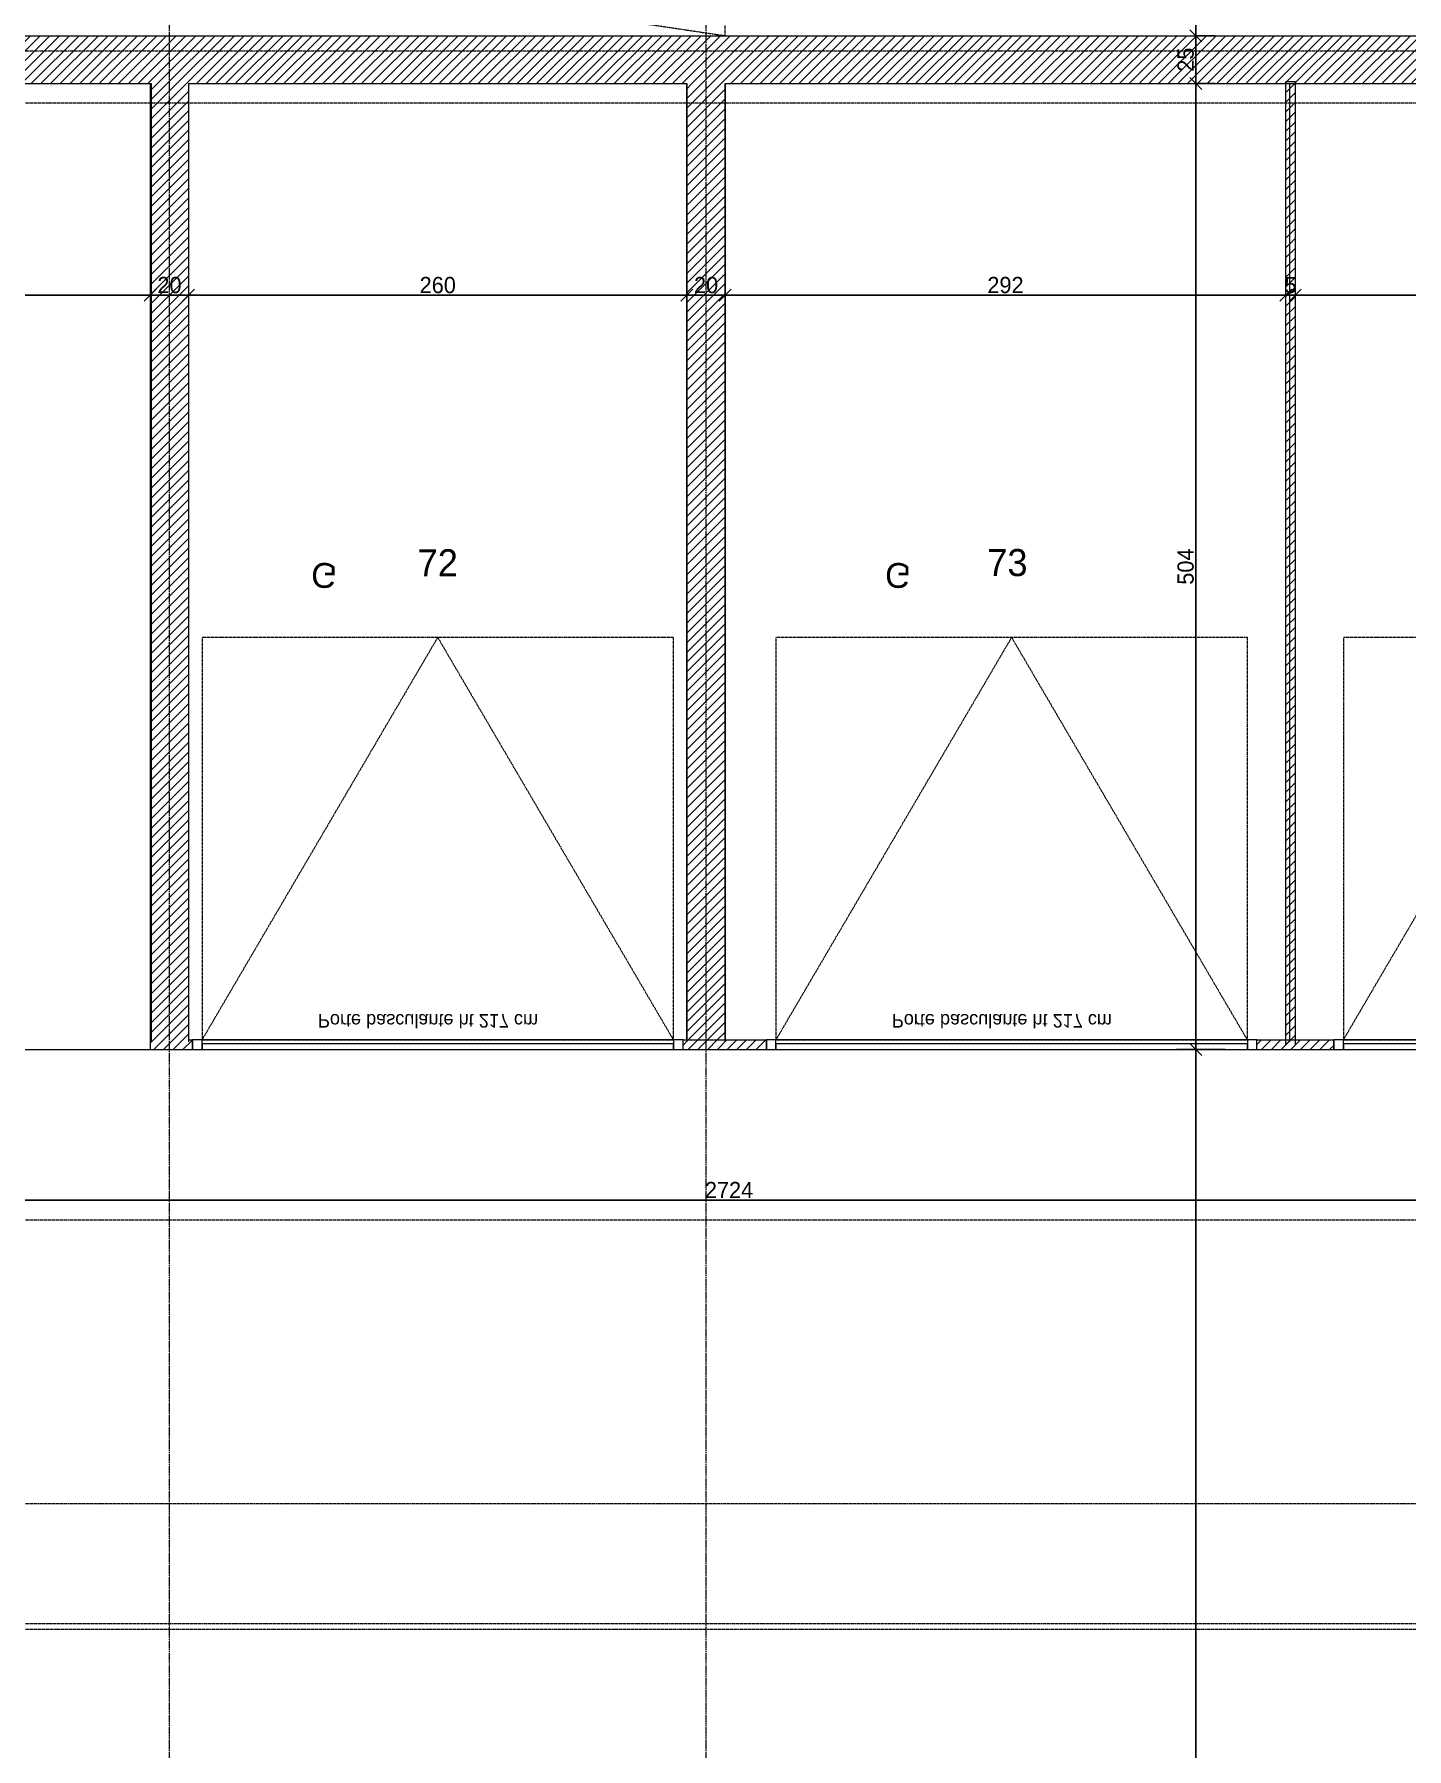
# Model space of a CAD drawing. Header units: centimetres. Extents: x -14085 to 643619, y -47998 to 35592.
# Drawn here: x 8086 to 8802, y 4016 to 4910 of the extents above; entities that cross this region are included whole.
import ezdxf

# ---------------------------------------------------------------- set-up
doc = ezdxf.new("R2010")
doc.units = ezdxf.units.CM
doc.header["$PDMODE"] = 1
doc.header["$PDSIZE"] = -2
for name, pattern in [('ISO-02', [0.75, 0.6, -0.15]), ('Style de ligne -1', [0.41664, 0.20828, -0.20836]), ('Style de ligne -6', [1.04164, 0.625, -0.20828, 0.06943, -0.13893]), ('VW-01', [0.41656, 0.20828, -0.20828])]:
    doc.linetypes.add(name, pattern=pattern)
doc.layers.get('0').update_dxf_attribs({"lineweight": 18, "true_color": 0x848484})
doc.layers.add('01_cote_gen', color=4, linetype='Continuous')
doc.layers.add('AA_COTES', color=2, linetype='Continuous')
for name, color, linetype, lineweight in [('B GÈnÈral_Hatch', 7, 'Continuous', 5), ('B Général', 7, 'Continuous', 5), ('C ANNOTATIONS-cotation', 7, 'Continuous', 5), ('C ANNOTATIONS-prestations', 7, 'Continuous', 5)]:
    doc.layers.add(name, color=color, linetype=linetype, lineweight=lineweight)
doc.layers.add('C ANNOTATIONS-axes', color=1, linetype='ISO-02', lineweight=13, true_color=0xff0000)
doc.layers.add('C ANNOTATIONS-axes horizontaux', color=1, linetype='VW-01', lineweight=13, true_color=0xff0000)
doc.styles.add('Eurostile', font='')
doc.styles.add('STYLE2', font='ARIALN.TTF')
doc.styles.get('Eurostile').set_extended_font_data('Eurostile')
doc.dimstyles.new('100é', dxfattribs={"dimtxt": 8.470801, "dimasz": 6.232178, "dimexe": 10, "dimexo": 25, "dimgap": 1, "dimtad": 1, "dimdec": 1, "dimtxsty": 'Eurostile', "dimblk": 'VW_SLASH', "dimblk1": 'VW_SLASH', "dimblk2": 'VW_SLASH', "dimcen": 0, "dimdle": 10, "dimazin": 0, "dimtfac": 1, "dimtdec": 1, "dimtix": 1, "dimtmove": 0, "dimatfit": 0, "dimldrblk": 'VW_FILLEDARROW', "dimfxl": 50.8, "dimfxlon": 1, "dimfrac": 2, "dimtolj": 1, "dimarcsym": 0})
doc.dimstyles.new('JB50', dxfattribs={"dimscale": 0.1, "dimtxt": 150, "dimasz": 15, "dimexe": 0.1, "dimexo": 0.1, "dimgap": 0.09, "dimtad": 1, "dimdec": 1, "dimdsep": 46, "dimtxsty": 'STYLE2', "dimblk1": 'BOND_G', "dimblk2": 'BOND_D', "dimsah": 1, "dimcen": 1.5, "dimdle": 0.01, "dimse1": 1, "dimse2": 1, "dimclrd": 4, "dimclre": 2, "dimclrt": 6, "dimazin": 2, "dimtfac": 2.333333, "dimtdec": 1, "dimtix": 1, "dimtmove": 2, "dimatfit": 3, "dimldrblk": 'BOND_G', "dimfxl": 1, "dimtolj": 1, "dimtzin": 0, "dimarcsym": 0})
pattern_1 = [(45, (0, 0), (2.4253472, -2.6458333), [])]

# ---------------------------------------------------------------- blocks, each defined once
blk = doc.blocks.new('Parking Spaces-2')
at = {"layer": 'B Général', "color": 7, "linetype": 'Continuous', "lineweight": 5}
for p, q in [((0, 0), (0, 500)), ((250, 0), (250, 500)), ((0, 0), (250, 0))]:
    blk.add_line(p, q, dxfattribs=at)
at = {"layer": 'B Général', "color": 7, "extrusion": (0, 0, -1), "insert": (125, 250), "char_height": 14.118, "attachment_point": 5, "text_direction": (1, 0, 0), "line_spacing_factor": 0.894142, "style": 'Eurostile'}
blk.add_mtext('71', dxfattribs=at)
blk = doc.blocks.new('Parking Spaces-3')
at = {"layer": 'B Général', "color": 7, "linetype": 'Continuous', "lineweight": 5}
for p, q in [((0, 0), (0, 500)), ((294.5, 0), (294.5, 500)), ((294.5, 0), (294.5, 500)), ((589, 0), (589, 500)), ((0, 0), (294.5, 0)), ((294.5, 0), (589, 0))]:
    blk.add_line(p, q, dxfattribs=at)
at = {"layer": 'B Général', "color": 7, "extrusion": (0, 0, -1), "char_height": 14.118, "attachment_point": 5, "text_direction": (1, 0, 0), "line_spacing_factor": 0.894142, "style": 'Eurostile'}
for s, insert in [('73', (147.25, 250)), ('74', (441.75, 250))]:
    blk.add_mtext(s, dxfattribs=dict(at, insert=insert))
blk = doc.blocks.new('Porte basculante ht200cm')
at = {"layer": 'B Général', "color": 7, "linetype": 'Style de ligne -1', "lineweight": 5}
for p, q in [((-123, -2.5), (0, -212.5)), ((0, -212.5), (123, -2.5))]:
    blk.add_line(p, q, dxfattribs=at)
at = {"layer": 'B Général', "color": 7, "linetype": 'Continuous', "lineweight": 5, "flags": 128}
for points in [[(-128, 2.5), (128, 2.5), (128, -2.5), (-128, -2.5)], [(-123, 2.5), (123, 2.5), (123, -0.5), (-123, -0.5)]]:
    blk.add_lwpolyline(points, close=True, dxfattribs=at)
at = {"layer": 'B Général', "flags": 128}
for points in [[(-128, 2.5), (-123, 2.5), (-123, -2.5), (-128, -2.5)], [(123, 2.5), (128, 2.5), (128, -2.5), (123, -2.5)]]:
    blk.add_lwpolyline(points, close=True, dxfattribs=at)
at = {"layer": 'B Général', "color": 7, "linetype": 'Style de ligne -1', "lineweight": 5, "flags": 128}
blk.add_lwpolyline([(-123, -2.5), (123, -2.5), (123, -212.5), (-123, -212.5)], close=True, dxfattribs=at)
at = {"layer": 'B Général', "insert": (-66, -238.42), "char_height": 12.94, "attachment_point": 1, "line_spacing_factor": 0.894142, "style": 'Eurostile'}
blk.add_mtext('G', dxfattribs=at)
at = {"layer": 'C ANNOTATIONS-prestations', "insert": (-62.58, -8.98), "char_height": 7.059, "attachment_point": 1, "line_spacing_factor": 0.894142, "style": 'Eurostile'}
blk.add_mtext('Porte basculante ht 217 cm', dxfattribs=at)
blk = doc.blocks.new('axes 2')
at = {"layer": 'B Général', "color": 1, "linetype": 'Style de ligne -6', "lineweight": 13}
for p, q in [((490.672, -1173.93), (490.672, 1361.07)), ((770.672, -1173.93), (770.672, 1361.07))]:
    blk.add_line(p, q, dxfattribs=at)
at = {"layer": 'C ANNOTATIONS-axes horizontaux', "color": 5, "true_color": 0x0000ff}
for p, q in [((4705, 442.07), (-4705, 442.07)), ((4705, -167.93), (-4705, -167.93)), ((4705, -315.93), (-4705, -315.93))]:
    blk.add_line(p, q, dxfattribs=at)
blk = doc.blocks.new('VW_SLASH')
at = {"color": 0, "linetype": 'ByBlock', "lineweight": -2}
blk.add_line((1.6, 0), (-1, 0), dxfattribs=at)
at = {"color": 0, "lineweight": 20, "flags": 128}
blk.add_lwpolyline([(0.5, 0.5), (-0.5, -0.5)], dxfattribs=at)
blk = doc.blocks.new('*D184')
at = {"layer": 'C ANNOTATIONS-cotation', "color": 0, "linetype": 'Continuous', "lineweight": -2, "transparency": 16777216}
blk.add_line((8140.25, 4774), (7903.22, 4774), dxfattribs=at)
at = {"layer": 'Defpoints', "color": 0, "linetype": 'Continuous', "lineweight": 0, "transparency": 16777216}
for p in [(7896.98, 4774), (8146.48, 4756.2), (7896.98, 4741.2)]:
    blk.add_point(p, dxfattribs=at)
at = {"layer": 'C ANNOTATIONS-cotation', "color": 0, "linetype": 'Continuous', "lineweight": -2, "transparency": 16777216, "xscale": 6.232177734375, "yscale": 6.232177734375, "zscale": 6.232177734375, "rotation": 180}
blk.add_blockref('VW_SLASH', (7896.98, 4774), dxfattribs=at)
at = {"layer": 'C ANNOTATIONS-cotation', "color": 0, "linetype": 'Continuous', "lineweight": -2, "transparency": 16777216, "xscale": 6.232177734375, "yscale": 6.232177734375, "zscale": 6.232177734375}
blk.add_blockref('VW_SLASH', (8146.48, 4774), dxfattribs=at)
at = {"layer": 'C ANNOTATIONS-cotation', "color": 0, "linetype": 'Continuous', "lineweight": 5, "transparency": 16777216, "insert": (8021.73, 4779.24), "char_height": 8.471, "attachment_point": 5, "style": 'Eurostile'}
blk.add_mtext('\\A1;250', dxfattribs=at)
blk = doc.blocks.new('VW_FILLEDARROW')
at = {"linetype": 'Continuous', "lineweight": 0}
blk.add_hatch(color=0, dxfattribs=at).paths.add_polyline_path([(-1.6, 0.43), (0, 0), (-1.6, -0.43)])
at = {"color": 0, "lineweight": 5, "flags": 128}
blk.add_lwpolyline([(-1.6, 0.43), (0, 0), (-1.6, -0.43)], close=True, dxfattribs=at)
blk = doc.blocks.new('*D185')
at = {"layer": 'C ANNOTATIONS-cotation', "color": 0, "linetype": 'Continuous', "lineweight": -2, "transparency": 16777216}
blk.add_line((8160.25, 4774), (8152.72, 4774), dxfattribs=at)
at = {"layer": 'Defpoints', "color": 0, "linetype": 'Continuous', "lineweight": 0, "transparency": 16777216}
for p in [(8146.48, 4774), (8146.48, 4756.2), (8166.48, 4756.2)]:
    blk.add_point(p, dxfattribs=at)
at = {"layer": 'C ANNOTATIONS-cotation', "color": 0, "linetype": 'Continuous', "lineweight": -2, "transparency": 16777216, "xscale": 6.232177734375, "yscale": 6.232177734375, "zscale": 6.232177734375, "rotation": 180}
blk.add_blockref('VW_SLASH', (8146.48, 4774), dxfattribs=at)
at = {"layer": 'C ANNOTATIONS-cotation', "color": 0, "linetype": 'Continuous', "lineweight": -2, "transparency": 16777216, "xscale": 6.232177734375, "yscale": 6.232177734375, "zscale": 6.232177734375}
blk.add_blockref('VW_SLASH', (8166.48, 4774), dxfattribs=at)
at = {"layer": 'C ANNOTATIONS-cotation', "color": 0, "linetype": 'Continuous', "lineweight": 5, "transparency": 16777216, "insert": (8156.48, 4779.24), "char_height": 8.471, "attachment_point": 5, "style": 'Eurostile'}
blk.add_mtext('\\A1;20', dxfattribs=at)
blk = doc.blocks.new('*D186')
at = {"layer": 'C ANNOTATIONS-cotation', "color": 0, "linetype": 'Continuous', "lineweight": -2, "transparency": 16777216}
blk.add_line((8420.25, 4774), (8172.72, 4774), dxfattribs=at)
at = {"layer": 'Defpoints', "color": 0, "linetype": 'Continuous', "lineweight": 0, "transparency": 16777216}
for p in [(8426.48, 4835), (8166.48, 4774), (8166.48, 4756.2)]:
    blk.add_point(p, dxfattribs=at)
at = {"layer": 'C ANNOTATIONS-cotation', "color": 0, "linetype": 'Continuous', "lineweight": -2, "transparency": 16777216, "xscale": 6.232177734375, "yscale": 6.232177734375, "zscale": 6.232177734375, "rotation": 180}
blk.add_blockref('VW_SLASH', (8166.48, 4774), dxfattribs=at)
at = {"layer": 'C ANNOTATIONS-cotation', "color": 0, "linetype": 'Continuous', "lineweight": -2, "transparency": 16777216, "xscale": 6.232177734375, "yscale": 6.232177734375, "zscale": 6.232177734375}
blk.add_blockref('VW_SLASH', (8426.48, 4774), dxfattribs=at)
at = {"layer": 'C ANNOTATIONS-cotation', "color": 0, "linetype": 'Continuous', "lineweight": 5, "transparency": 16777216, "insert": (8296.48, 4779.24), "char_height": 8.471, "attachment_point": 5, "style": 'Eurostile'}
blk.add_mtext('\\A1;260', dxfattribs=at)
blk = doc.blocks.new('*D187')
at = {"layer": 'C ANNOTATIONS-cotation', "color": 0, "linetype": 'Continuous', "lineweight": -2, "transparency": 16777216}
blk.add_line((8440.25, 4774), (8432.72, 4774), dxfattribs=at)
at = {"layer": 'Defpoints', "color": 0, "linetype": 'Continuous', "lineweight": 0, "transparency": 16777216}
for p in [(8426.48, 4835), (8446.48, 4835), (8426.48, 4774)]:
    blk.add_point(p, dxfattribs=at)
at = {"layer": 'C ANNOTATIONS-cotation', "color": 0, "linetype": 'Continuous', "lineweight": -2, "transparency": 16777216, "xscale": 6.232177734375, "yscale": 6.232177734375, "zscale": 6.232177734375, "rotation": 180}
blk.add_blockref('VW_SLASH', (8426.48, 4774), dxfattribs=at)
at = {"layer": 'C ANNOTATIONS-cotation', "color": 0, "linetype": 'Continuous', "lineweight": -2, "transparency": 16777216, "xscale": 6.232177734375, "yscale": 6.232177734375, "zscale": 6.232177734375}
blk.add_blockref('VW_SLASH', (8446.48, 4774), dxfattribs=at)
at = {"layer": 'C ANNOTATIONS-cotation', "color": 0, "linetype": 'Continuous', "lineweight": 5, "transparency": 16777216, "insert": (8436.48, 4779.24), "char_height": 8.471, "attachment_point": 5, "style": 'Eurostile'}
blk.add_mtext('\\A1;20', dxfattribs=at)
blk = doc.blocks.new('*D188')
at = {"layer": 'C ANNOTATIONS-cotation', "color": 0, "linetype": 'Continuous', "lineweight": -2, "transparency": 16777216}
blk.add_line((8732.75, 4774), (8452.72, 4774), dxfattribs=at)
at = {"layer": 'Defpoints', "color": 0, "linetype": 'Continuous', "lineweight": 0, "transparency": 16777216}
for p in [(8738.98, 4846), (8446.48, 4835), (8446.48, 4774)]:
    blk.add_point(p, dxfattribs=at)
at = {"layer": 'C ANNOTATIONS-cotation', "color": 0, "linetype": 'Continuous', "lineweight": -2, "transparency": 16777216, "xscale": 6.232177734375, "yscale": 6.232177734375, "zscale": 6.232177734375, "rotation": 180}
blk.add_blockref('VW_SLASH', (8446.48, 4774), dxfattribs=at)
at = {"layer": 'C ANNOTATIONS-cotation', "color": 0, "linetype": 'Continuous', "lineweight": -2, "transparency": 16777216, "xscale": 6.232177734375, "yscale": 6.232177734375, "zscale": 6.232177734375}
blk.add_blockref('VW_SLASH', (8738.98, 4774), dxfattribs=at)
at = {"layer": 'C ANNOTATIONS-cotation', "color": 0, "linetype": 'Continuous', "lineweight": 5, "transparency": 16777216, "insert": (8592.73, 4779.24), "char_height": 8.471, "attachment_point": 5, "style": 'Eurostile'}
blk.add_mtext('\\A1;292', dxfattribs=at)
blk = doc.blocks.new('*D189')
at = {"layer": 'C ANNOTATIONS-cotation', "color": 0, "linetype": 'Continuous', "lineweight": -2, "transparency": 16777216}
for p, q in [((8732.75, 4774), (8726.52, 4774)), ((8743.98, 4774), (8738.98, 4774)), ((8750.22, 4774), (8756.45, 4774))]:
    blk.add_line(p, q, dxfattribs=at)
at = {"layer": 'Defpoints', "color": 0, "linetype": 'Continuous', "lineweight": 0, "transparency": 16777216}
for p in [(8738.98, 4846), (8743.98, 4835.2), (8738.98, 4774)]:
    blk.add_point(p, dxfattribs=at)
at = {"layer": 'C ANNOTATIONS-cotation', "color": 0, "linetype": 'Continuous', "lineweight": -2, "transparency": 16777216, "xscale": 6.232177734375, "yscale": 6.232177734375, "zscale": 6.232177734375}
blk.add_blockref('VW_SLASH', (8738.98, 4774), dxfattribs=at)
at = {"layer": 'C ANNOTATIONS-cotation', "color": 0, "linetype": 'Continuous', "lineweight": -2, "transparency": 16777216, "xscale": 6.232177734375, "yscale": 6.232177734375, "zscale": 6.232177734375, "rotation": 180}
blk.add_blockref('VW_SLASH', (8743.98, 4774), dxfattribs=at)
at = {"layer": 'C ANNOTATIONS-cotation', "color": 0, "linetype": 'Continuous', "lineweight": 5, "transparency": 16777216, "insert": (8741.48, 4779.24), "char_height": 8.471, "attachment_point": 5, "style": 'Eurostile'}
blk.add_mtext('\\A1;5', dxfattribs=at)
blk = doc.blocks.new('*D190')
at = {"layer": 'C ANNOTATIONS-cotation', "color": 0, "linetype": 'Continuous', "lineweight": -2, "transparency": 16777216}
blk.add_line((9029.46, 4774), (8750.22, 4774), dxfattribs=at)
at = {"layer": 'Defpoints', "color": 0, "linetype": 'Continuous', "lineweight": 0, "transparency": 16777216}
for p in [(9035.69, 4842), (8743.98, 4835.2), (8743.98, 4774)]:
    blk.add_point(p, dxfattribs=at)
at = {"layer": 'C ANNOTATIONS-cotation', "color": 0, "linetype": 'Continuous', "lineweight": -2, "transparency": 16777216, "xscale": 6.232177734375, "yscale": 6.232177734375, "zscale": 6.232177734375, "rotation": 180}
blk.add_blockref('VW_SLASH', (8743.98, 4774), dxfattribs=at)
at = {"layer": 'C ANNOTATIONS-cotation', "color": 0, "linetype": 'Continuous', "lineweight": -2, "transparency": 16777216, "xscale": 6.232177734375, "yscale": 6.232177734375, "zscale": 6.232177734375}
blk.add_blockref('VW_SLASH', (9035.69, 4774), dxfattribs=at)
at = {"layer": 'C ANNOTATIONS-cotation', "color": 0, "linetype": 'Continuous', "lineweight": 5, "transparency": 16777216, "insert": (8889.84, 4779.24), "char_height": 8.471, "attachment_point": 5, "style": 'Eurostile'}
blk.add_mtext('\\A1;292', dxfattribs=at)
blk = doc.blocks.new('*D220')
at = {"layer": 'C ANNOTATIONS-cotation', "color": 0, "linetype": 'Continuous', "lineweight": -2, "transparency": 16777216}
for p, q in [((8692, 4909.39), (8702, 4909.39)), ((8692, 4890.62), (8692, 4903.16)), ((8692, 4884.39), (8702, 4884.39))]:
    blk.add_line(p, q, dxfattribs=at)
at = {"layer": 'Defpoints', "color": 0, "linetype": 'Continuous', "lineweight": 0, "transparency": 16777216}
for p in [(8674, 4909.39), (8692, 4909.39), (8674, 4884.39)]:
    blk.add_point(p, dxfattribs=at)
at = {"layer": 'C ANNOTATIONS-cotation', "color": 0, "linetype": 'Continuous', "lineweight": -2, "transparency": 16777216, "xscale": 6.232177734375, "yscale": 6.232177734375, "zscale": 6.232177734375}
for p, rotation in [((8692, 4909.39), 90), ((8692, 4884.39), 270)]:
    blk.add_blockref('VW_SLASH', p, dxfattribs=dict(at, rotation=rotation))
at = {"layer": 'C ANNOTATIONS-cotation', "color": 0, "linetype": 'Continuous', "lineweight": 5, "transparency": 16777216, "insert": (8686.76, 4896.89), "char_height": 8.471, "attachment_point": 5, "rotation": 90, "style": 'Eurostile'}
blk.add_mtext('\\A1;25', dxfattribs=at)
blk = doc.blocks.new('*D221')
at = {"layer": 'C ANNOTATIONS-cotation', "color": 0, "linetype": 'Continuous', "lineweight": -2, "transparency": 16777216}
for p, q in [((8692, 4884.39), (8702, 4884.39)), ((8692, 4386.62), (8692, 4878.16)), ((8707.4, 4380.39), (8682, 4380.39))]:
    blk.add_line(p, q, dxfattribs=at)
at = {"layer": 'Defpoints', "color": 0, "linetype": 'Continuous', "lineweight": 0, "transparency": 16777216}
for p in [(8674, 4884.39), (8692, 4884.39), (8732.4, 4380.39)]:
    blk.add_point(p, dxfattribs=at)
at = {"layer": 'C ANNOTATIONS-cotation', "color": 0, "linetype": 'Continuous', "lineweight": -2, "transparency": 16777216, "xscale": 6.232177734375, "yscale": 6.232177734375, "zscale": 6.232177734375}
for p, rotation in [((8692, 4884.39), 90), ((8692, 4380.39), 270)]:
    blk.add_blockref('VW_SLASH', p, dxfattribs=dict(at, rotation=rotation))
at = {"layer": 'C ANNOTATIONS-cotation', "color": 0, "linetype": 'Continuous', "lineweight": 5, "transparency": 16777216, "insert": (8686.76, 4632.39), "char_height": 8.471, "attachment_point": 5, "rotation": 90, "style": 'Eurostile'}
blk.add_mtext('\\A1;504', dxfattribs=at)
blk = doc.blocks.new('*D222')
at = {"layer": 'C ANNOTATIONS-cotation', "color": 0, "linetype": 'Continuous', "lineweight": -2, "transparency": 16777216}
for p, q in [((8707.4, 4380.39), (8682, 4380.39)), ((8692, 2953.42), (8692, 4374.16)), ((8707.4, 2947.19), (8682, 2947.19))]:
    blk.add_line(p, q, dxfattribs=at)
at = {"layer": 'Defpoints', "color": 0, "linetype": 'Continuous', "lineweight": 0, "transparency": 16777216}
for p in [(8692, 4380.39), (8732.4, 4380.39), (8732.4, 2947.19)]:
    blk.add_point(p, dxfattribs=at)
at = {"layer": 'C ANNOTATIONS-cotation', "color": 0, "linetype": 'Continuous', "lineweight": -2, "transparency": 16777216, "xscale": 6.232177734375, "yscale": 6.232177734375, "zscale": 6.232177734375}
for p, rotation in [((8692, 4380.39), 90), ((8692, 2947.19), 270)]:
    blk.add_blockref('VW_SLASH', p, dxfattribs=dict(at, rotation=rotation))
at = {"layer": 'C ANNOTATIONS-cotation', "color": 0, "linetype": 'Continuous', "lineweight": 5, "transparency": 16777216, "insert": (8686.76, 3663.79), "char_height": 8.471, "attachment_point": 5, "rotation": 90, "style": 'Eurostile'}
blk.add_mtext('\\A1;1433', dxfattribs=at)
blk = doc.blocks.new('*D265')
at = {"layer": 'C ANNOTATIONS-cotation', "color": 0, "linetype": 'Continuous', "lineweight": -2, "transparency": 16777216}
blk.add_line((9804.25, 4301.87), (7092.72, 4301.87), dxfattribs=at)
at = {"layer": 'Defpoints', "color": 0, "linetype": 'Continuous', "lineweight": 0, "transparency": 16777216}
for p in [(9810.48, 4380.39), (7086.48, 4330.45), (7086.48, 4301.87)]:
    blk.add_point(p, dxfattribs=at)
at = {"layer": 'C ANNOTATIONS-cotation', "color": 0, "linetype": 'Continuous', "lineweight": -2, "transparency": 16777216, "xscale": 6.232177734375, "yscale": 6.232177734375, "zscale": 6.232177734375, "rotation": 180}
blk.add_blockref('VW_SLASH', (7086.48, 4301.87), dxfattribs=at)
at = {"layer": 'C ANNOTATIONS-cotation', "color": 0, "linetype": 'Continuous', "lineweight": -2, "transparency": 16777216, "xscale": 6.232177734375, "yscale": 6.232177734375, "zscale": 6.232177734375}
blk.add_blockref('VW_SLASH', (9810.48, 4301.87), dxfattribs=at)
at = {"layer": 'C ANNOTATIONS-cotation', "color": 0, "linetype": 'Continuous', "lineweight": 5, "transparency": 16777216, "insert": (8448.48, 4307.1), "char_height": 8.471, "attachment_point": 5, "style": 'Eurostile'}
blk.add_mtext('\\A1;2724', dxfattribs=at)
blk = doc.blocks.new('Parking Spaces-13')
at = {"layer": 'B Général', "color": 7, "linetype": 'Continuous', "lineweight": 5}
for p, q in [((0, 0), (0, 500)), ((260, 0), (260, 500)), ((0, 0), (260, 0))]:
    blk.add_line(p, q, dxfattribs=at)
at = {"layer": 'B Général', "color": 7, "extrusion": (0, 0, -1), "insert": (130, 250), "char_height": 14.118, "attachment_point": 5, "text_direction": (1, 0, 0), "line_spacing_factor": 0.894142, "style": 'Eurostile'}
blk.add_mtext('72', dxfattribs=at)
blk = doc.blocks.new('BOND_G')
at = {"layer": 'AA_COTES', "color": 0}
for p, q in [((0, -5), (0, 15)), ((5, 0), (-5, 0)), ((1.77, 1.77), (-1.77, -1.77))]:
    blk.add_line(p, q, dxfattribs=at)
blk = doc.blocks.new('BOND_D')
at = {"layer": 'AA_COTES', "color": 0}
for p, q in [((5, 0), (-5, 0)), ((-1.77, -1.77), (1.77, 1.77)), ((0, 5), (0, -15))]:
    blk.add_line(p, q, dxfattribs=at)
blk = doc.blocks.new('*D1680')
at = {"layer": '01_cote_gen', "color": 4, "lineweight": -2, "transparency": 16777216}
blk.add_line((-22.5, 3720.86), (-22.5, 4438.89), dxfattribs=at)
at = {"layer": 'Defpoints', "color": 0, "lineweight": 0, "transparency": 16777216}
for p in [(-22.5, 4440.39), (0, 4440.39), (52858.64, 3719.36)]:
    blk.add_point(p, dxfattribs=at)
at = {"layer": '01_cote_gen', "color": 4, "lineweight": -2, "transparency": 16777216, "xscale": 1.5, "yscale": 1.5, "zscale": 1.5}
for name, p, rotation in [('BOND_D', (-22.5, 4440.39), 90), ('BOND_G', (-22.5, 3719.36), 270)]:
    blk.add_blockref(name, p, dxfattribs=dict(at, rotation=rotation))
at = {"layer": '01_cote_gen', "color": 6, "lineweight": 0, "transparency": 16777216, "insert": (-30.04, 4079.87), "char_height": 15, "attachment_point": 5, "rotation": 90, "style": 'STYLE2'}
blk.add_mtext('\\A1;721', dxfattribs=at)

msp = doc.modelspace()

# ---------------------------------------------------------------- hatches: boundary and pattern name
at = {"layer": 'B GÈnÈral_Hatch', "linetype": 'Continuous', "lineweight": 5}
h = msp.add_hatch(dxfattribs=at)
h.set_pattern_fill('50_BETON', style=0, pattern_type=2)
h.set_pattern_definition(pattern_1)
h.paths.add_polyline_path([(9790.48, 4884.39), (9810.48, 4909.39), (7066.48, 4909.39), (7086.48, 4884.39)])
h = msp.add_hatch(dxfattribs=at)
h.set_pattern_fill('50_BETON', style=0, pattern_type=2)
h.set_pattern_definition(pattern_1)
h.paths.add_polyline_path([(8146.48, 4380.39), (8166.48, 4385.39), (8166.48, 4884.39), (8146.48, 4884.39)])
h = msp.add_hatch(dxfattribs=at)
h.set_pattern_fill('50_BETON', style=0, pattern_type=2)
h.set_pattern_definition(pattern_1)
h.paths.add_polyline_path([(8446.48, 4884.39), (8426.48, 4884.39), (8426.48, 4385.39), (8446.48, 4385.39)])
h = msp.add_hatch(dxfattribs=at)
h.set_pattern_fill('50_BETON', style=0, pattern_type=2)
h.set_pattern_definition(pattern_1)
h.paths.add_polyline_path([(8738.98, 4382.89), (8743.98, 4382.89), (8743.98, 4885.39), (8738.98, 4885.39)])
h = msp.add_hatch(dxfattribs=at)
h.set_pattern_fill('50_BETON', style=0, pattern_type=2)
h.set_pattern_definition(pattern_1)
h.paths.add_polyline_path([(8168.48, 4385.39), (8166.48, 4385.39), (8146.48, 4380.39), (8168.48, 4380.39)])
h = msp.add_hatch(dxfattribs=at)
h.set_pattern_fill('50_BETON', style=0, pattern_type=2)
h.set_pattern_definition(pattern_1)
h.paths.add_polyline_path([(8424.48, 4385.39), (8424.48, 4380.39), (8467.94, 4380.39), (8467.94, 4385.39)])
h = msp.add_hatch(dxfattribs=at)
h.set_pattern_fill('50_BETON', style=0, pattern_type=2)
h.set_pattern_definition(pattern_1)
h.paths.add_polyline_path([(8723.94, 4385.39), (8723.94, 4380.39), (8764.03, 4380.39), (8764.03, 4385.39)])

# ---------------------------------------------------------------- linework, layer by layer
at = {"layer": 'B Général', "color": 7, "linetype": 'Continuous', "lineweight": 18}
for p, q in [((7066.48, 4909.39), (9810.48, 4909.39)), ((7896.98, 4884.39), (8146.48, 4884.39)), ((8146.48, 4884.39), (8146.48, 4380.39)), ((8166.48, 4884.39), (8426.48, 4884.39)), ((8166.48, 4884.39), (8166.48, 4385.39)), ((8426.48, 4385.39), (8426.48, 4884.39)), ((8446.48, 4884.39), (9790.48, 4884.39)), ((8446.48, 4385.39), (8446.48, 4884.39)), ((8738.98, 4382.89), (8738.98, 4885.39)), ((8743.98, 4382.89), (8743.98, 4885.39)), ((8166.48, 4385.39), (8168.48, 4385.39)), ((8424.48, 4385.39), (8467.94, 4385.39)), ((8723.94, 4385.39), (8764.03, 4385.39)), ((8146.48, 4380.39), (8168.48, 4380.39)), ((8424.48, 4380.39), (8467.94, 4380.39)), ((8723.94, 4380.39), (8764.03, 4380.39))]:
    msp.add_line(p, q, dxfattribs=at)
at = {"layer": 'B Général', "color": 7, "linetype": 'Continuous', "lineweight": 5}
for p, q in [((7066.48, 4909.39), (9810.48, 4909.39)), ((7896.98, 4884.39), (8146.48, 4884.39)), ((8146.48, 4884.39), (8146.48, 4380.39)), ((8166.48, 4884.39), (8426.48, 4884.39)), ((8166.48, 4884.39), (8166.48, 4385.39)), ((8426.48, 4385.39), (8426.48, 4884.39)), ((8446.48, 4884.39), (9790.48, 4884.39)), ((8446.48, 4385.39), (8446.48, 4884.39)), ((8743.98, 4885.39), (8738.98, 4885.39)), ((8738.98, 4382.89), (8738.98, 4885.39)), ((8743.98, 4382.89), (8743.98, 4885.39)), ((8166.48, 4385.39), (8168.48, 4385.39)), ((8168.48, 4380.39), (8168.48, 4385.39)), ((8424.48, 4385.39), (8467.94, 4385.39)), ((8424.48, 4380.39), (8424.48, 4385.39)), ((8467.94, 4380.39), (8467.94, 4385.39)), ((8723.94, 4385.39), (8741.48, 4385.39)), ((8723.94, 4380.39), (8723.94, 4385.39)), ((8746.48, 4385.39), (8764.03, 4385.39)), ((8764.03, 4380.39), (8764.03, 4385.39)), ((7896.98, 4380.39), (8146.48, 4380.39)), ((8146.48, 4380.39), (8168.48, 4380.39)), ((8424.48, 4380.39), (8467.94, 4380.39)), ((8723.94, 4380.39), (8764.03, 4380.39))]:
    msp.add_line(p, q, dxfattribs=at)
at = {"layer": 'B Général', "color": 250, "linetype": 'VW-01', "lineweight": 13, "true_color": 0x444444}
msp.add_line((7086.48, 4874.39), (9790.48, 4874.39), dxfattribs=at)
at = {"layer": 'B Général', "color": 7, "linetype": 'VW-01', "lineweight": 13, "flags": 128}
msp.add_lwpolyline([(6726.48, 5165.47), (8446.48, 4909.39), (8446.48, 5425.39)], close=True, dxfattribs=at)
at = {"layer": 'C ANNOTATIONS-cotation', "color": 7, "linetype": 'VW-01', "lineweight": 5, "flags": 128}
msp.add_lwpolyline([(7086.48, 4080.89), (11434.6, 4080.89), (11434.6, 4077.89), (7086.48, 4077.89)], close=True, dxfattribs=at)

# ---------------------------------------------------------------- block references
at = {"layer": 'B Général', "color": 7, "xscale": -1}
for name, p, rotation in [('Parking Spaces-2', (7896.98, 4884.39), 180), ('Parking Spaces-13', (8166.48, 4884.39), 180), ('Parking Spaces-3', (8446.48, 4884.39), 180), ('Porte basculante ht200cm', (8296.48, 4382.89), 180.0000000041686), ('Porte basculante ht200cm', (8595.94, 4382.89), 180.0000000041686), ('Porte basculante ht200cm', (8892.03, 4382.89), 180.0000000041686)]:
    msp.add_blockref(name, p, dxfattribs=dict(at, rotation=rotation))
at = {"layer": 'C ANNOTATIONS-axes', "color": 7}
msp.add_blockref('axes 2', (7665.81, 4459.32), dxfattribs=at)

# ---------------------------------------------------------------- dimensions: what is measured, and where the dimension line sits
at = {"layer": '01_cote_gen', "lineweight": 0}
dim = msp.add_linear_dim(base=(-22.5, 4440.39), p1=(52858.64, 3719.36), p2=(0, 4440.39), angle=90, dimstyle='JB50', dxfattribs=at)
dim.commit()
dim.dimension.update_dxf_attribs({"geometry": '*D1680', "text_midpoint": (-30.04, 4079.87)})
at = {"layer": 'C ANNOTATIONS-cotation', "color": 7, "linetype": 'Continuous', "lineweight": 5}
for base, p1, p2, picture, middle in [((8692, 4909.39), (8674, 4884.39), (8674, 4909.39), '*D220', (8686.76, 4896.89)), ((8692, 4884.39), (8732.4, 4380.39), (8674, 4884.39), '*D221', (8686.76, 4632.39)), ((8692, 4380.39), (8732.4, 2947.19), (8732.4, 4380.39), '*D222', (8686.76, 3663.79))]:
    dim = msp.add_linear_dim(base=base, p1=p1, p2=p2, angle=270, dimstyle='100é', override={"dimtxt": 8.470801, "dimdec": 0, "dimpost": '<>', "dimtxsty": 'Eurostile', "dimtmove": 2}, dxfattribs=at)
    dim.commit()
    dim.dimension.update_dxf_attribs({"geometry": picture, "text_midpoint": middle})
for base, p1, p2, picture, middle in [((8446.48486239, 4774), (8738.98486237, 4846.00192379), (8446.48486239, 4835), '*D188', (8592.73486238, 4779.23540039)), ((8738.98, 4774), (8743.98, 4835.2), (8738.98, 4846), '*D189', (8741.48, 4779.24)), ((8743.98, 4774), (9035.69, 4842), (8743.98, 4835.2), '*D190', (8889.84, 4779.24)), ((8166.48, 4774), (8426.48, 4835), (8166.48, 4756.2), '*D186', (8296.48, 4779.24)), ((8426.48, 4774), (8446.48, 4835), (8426.48, 4835), '*D187', (8436.48, 4779.24)), ((7896.98421285, 4774), (8146.48421289, 4756.2), (7896.98421285, 4741.2), '*D184', (8021.73421287, 4779.23540039)), ((8146.48, 4774), (8166.48, 4756.2), (8146.48, 4756.2), '*D185', (8156.48, 4779.24)), ((7086.48, 4301.87), (9810.48, 4380.39), (7086.48, 4330.45), '*D265', (8448.48, 4307.1))]:
    dim = msp.add_linear_dim(base=base, p1=p1, p2=p2, dimstyle='100é', override={"dimtxt": 8.470801, "dimdec": 0, "dimpost": '<>', "dimtxsty": 'Eurostile', "dimse1": 1, "dimse2": 1, "dimtmove": 2}, dxfattribs=at)
    dim.commit()
    dim.dimension.update_dxf_attribs({"geometry": picture, "text_midpoint": middle})

doc.saveas('drawing.dxf')
